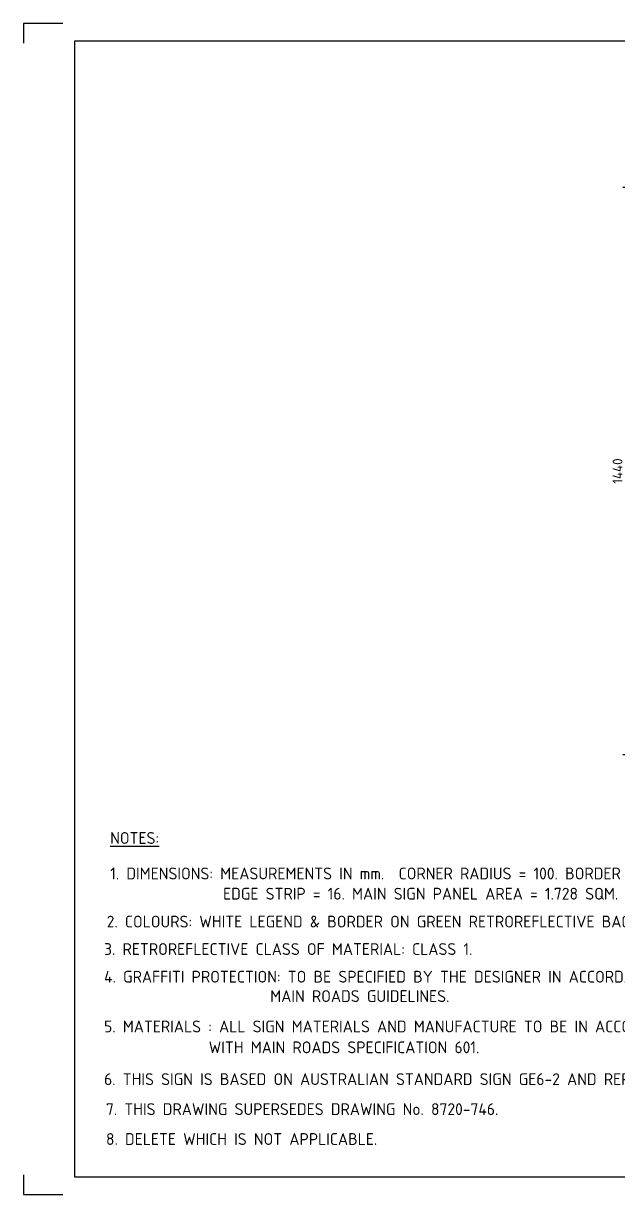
# Model space of a CAD drawing. Extents: x 0 to 1038, y -1303 to 297.
# Drawn here: x 0 to 150.8, y 0 to 297 of the extents above; entities that cross this region are included whole.
import ezdxf
from ezdxf.enums import TextEntityAlignment as Align

# ---------------------------------------------------------------- set-up
doc = ezdxf.new("R2010")
doc.units = 0
doc.layers.get('0').update_dxf_attribs({"linetype": 'CONTINUOUS'})
doc.layers.get('DEFPOINTS').update_dxf_attribs({"linetype": 'CONTINUOUS'})
for name, color, linetype in [('T25', 1, 'CONTINUOUS'), ('TBLK18', 4, 'CONTINUOUS'), ('TBLK25', 1, 'CONTINUOUS'), ('TBLK35', 3, 'CONTINUOUS'), ('TBLK50', 7, 'CONTINUOUS')]:
    doc.layers.add(name, color=color, linetype=linetype)
doc.styles.add('ISO', font='iso3098b.shx')
doc.dimstyles.new('SIGNSDIM-10', dxfattribs={"dimtxt": 2.5, "dimasz": 0.2, "dimexe": 1.5, "dimexo": 2, "dimgap": 1, "dimtad": 1, "dimdec": 0, "dimlfac": 10, "dimrnd": 1, "dimdsep": 46, "dimtxsty": 'ISO', "dimblk1": 'SGNDIM', "dimblk2": 'SGNDIM', "dimsah": 1, "dimcen": 2.5, "dimse1": 1, "dimse2": 1, "dimadec": 0, "dimazin": 0, "dimtfac": 1, "dimtdec": 0, "dimtix": 1, "dimtmove": 0, "dimatfit": 3, "dimldrblk": 'SGNDIM', "dimfxl": 1, "dimtolj": 1, "dimtzin": 0, "dimarcsym": 0})

# ---------------------------------------------------------------- blocks, each defined once
blk = doc.blocks.new('SGNDIM')
for p, q in [((0, 0), (-1, 0)), ((0, 4.5), (0, -4.5))]:
    blk.add_line(p, q)
blk = doc.blocks.new('*D47')
at = {"layer": 'DEFPOINTS', "color": 0, "linetype": 'Continuous'}
for p in [(222.89, 255.48), (153.02, 111.48), (222.89, 111.48)]:
    blk.add_point(p, dxfattribs=at)
at = {"layer": 'T25', "color": 0, "linetype": 'Continuous', "lineweight": -2}
blk.add_line((153.02, 255.28), (153.02, 111.68), dxfattribs=at)
at = {"layer": 'T25', "color": 0, "linetype": 'Continuous', "lineweight": -2, "xscale": 0.2, "yscale": 0.2, "zscale": 0.2}
for p, rotation in [((153.02, 255.48), 90), ((153.02, 111.48), 270)]:
    blk.add_blockref('SGNDIM', p, dxfattribs=dict(at, rotation=rotation))
at = {"layer": 'T25', "color": 0, "linetype": 'Continuous', "insert": (150.77, 183.48), "char_height": 2.5, "attachment_point": 5, "rotation": 90, "style": 'ISO'}
blk.add_mtext('\\A1;1440', dxfattribs=at)
blk = doc.blocks.new('A3BBLK')
at = {"layer": 'TBLK25'}
for p, q in [((10, 297), (0, 297)), ((0, 297), (0, 292)), ((0, 5), (0, 0)), ((0, 0), (10, 0))]:
    blk.add_line(p, q, dxfattribs=at)
at = {"layer": 'TBLK50'}
for p, q in [((415.5, 292.5), (13, 292.5)), ((13, 292.5), (13, 4.5)), ((13, 4.5), (415.5, 4.5))]:
    blk.add_line(p, q, dxfattribs=at)
blk = doc.blocks.new('TBLK')
blk.add_blockref('A3BBLK', (0, 0))
at = {"layer": 'TBLK18', "style": 'ISO'}
blk.add_attdef('MR_DIRECTORATE', text='', height=1.5, dxfattribs=at).set_placement((381.5, 67.12), align=Align.CENTER)
for tag, p in [('STREET_NAME', (355.51, 61.1)), ('SUBURB_POSTCODE', (388.49, 61.1)), ('TELEPHONE_NO.', (368.31, 58.84)), ('FAX_NO.', (393.56, 58.84))]:
    blk.add_attdef(tag, p, '', height=1.5, dxfattribs=at)
at = {"layer": 'TBLK25', "style": 'ISO'}
for tag, height, p in [('MR_BRANCH', 2, (381.5, 64.2)), ('ROAD_SECTION', 1.75, (384.5, 29.16)), ('SLK', 1.75, (384.5, 26.11)), ('CHAINAGE', 1.75, (384.5, 19.21)), ('DRG_TYPE_03', 1.75, (360.51, 11.5)), ('DRG_TYPE_02', 1.75, (360.51, 8.36)), ('DRG_TYPE_01', 1.75, (360.3, 5.42))]:
    blk.add_attdef(tag, text='', height=height, dxfattribs=at).set_placement(p, align=Align.CENTER)
for tag, p, height in [('FILE_NUMBER', (371.77, 53.24), 2.5), ('DESIGNED_/_DRAWN', (371.77, 48.49), 2), ('VERIFIED', (371.77, 43.49), 2), ('APPROVED', (371.77, 38.49), 2), ('LOCAL_AUTHORITY', (370.48, 16.73), 1.25)]:
    blk.add_attdef(tag, p, '', height=height, dxfattribs=at)
at = {"layer": 'TBLK35', "style": 'ISO', "width": 0.9}
for tag, p in [('ROAD_PROJECT&NUMBER', (384.5, 32.23)), ('DRAWING_DESCRIPTION', (384.5, 22.29))]:
    blk.add_attdef(tag, text='', height=2.5, dxfattribs=at).set_placement(p, align=Align.CENTER)
at = {"layer": 'TBLK50', "style": 'ISO'}
blk.add_attdef('DRG_NUMBER', (370.5, 6.02), '', height=5, dxfattribs=at)

msp = doc.modelspace()

# ---------------------------------------------------------------- block references
msp.add_blockref('TBLK', (0, 0))

# ---------------------------------------------------------------- texts
at = {"layer": 'T25', "color": 3, "style": 'ISO'}
for s, p in [('%%UNOTES:', (22.02, 88.93)), ('1. DIMENSIONS: MEASUREMENTS IN mm.  CORNER RADIUS = 100. BORDER = 16.', (22.02, 79.93)), ('EDGE STRIP = 16. MAIN SIGN PANEL AREA = 1.728 SQM.', (50.65, 74.8)), ('2. COLOURS: WHITE LEGEND & BORDER ON GREEN RETROREFLECTIVE BACKGROUND.', (21.13, 67.73)), ('3. RETROREFLECTIVE CLASS OF MATERIAL: CLASS 1.', (20.47, 60.76)), ('4. GRAFFITI PROTECTION: TO BE SPECIFIED BY THE DESIGNER IN ACCORDANCE WITH', (20.47, 53.75)), ('                        MAIN ROADS GUIDELINES.', (18.92, 48.83)), ('5. MATERIALS : ALL SIGN MATERIALS AND MANUFACTURE TO BE IN ACCORDANCE ', (20.47, 41.13)), ('               WITH MAIN ROADS SPECIFICATION 601.', (19.7, 35.84)), ('6. THIS SIGN IS BASED ON AUSTRALIAN STANDARD SIGN GE6-2 AND REPLACES MAIN ROADS SIGN MR-RM-6.', (20.47, 27.77)), ('7. THIS DRAWING SUPERSEDES DRAWING No. 8720-746.', (20.95, 20.17)), ('8. DELETE WHICH IS NOT APPLICABLE.', (20.95, 12.58))]:
    msp.add_text(s, height=3, dxfattribs=at).set_placement(p)

# ---------------------------------------------------------------- dimensions: what is measured, and where the dimension line sits
at = {"layer": 'T25', "linetype": 'Continuous'}
dim = msp.add_linear_dim(base=(153.02, 111.48), p1=(222.89, 255.48), p2=(222.89, 111.48), angle=90, dimstyle='SIGNSDIM-10', dxfattribs=at)
dim.commit()
dim.dimension.update_dxf_attribs({"geometry": '*D47', "text_midpoint": (150.77, 183.48)})

doc.saveas('drawing.dxf')
